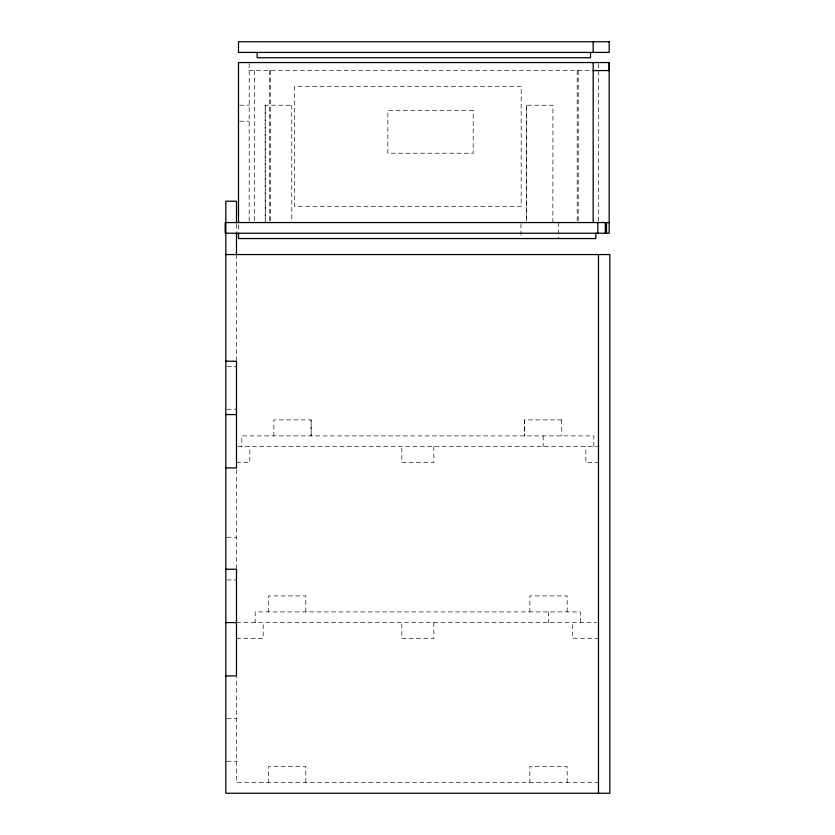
<?xml version="1.0" encoding="UTF-8"?>
<svg xmlns="http://www.w3.org/2000/svg" width="835" height="835" viewBox="0 0 835 835"><rect width="100%" height="100%" fill="white"/><g stroke="black" fill="none" stroke-linecap="round" stroke-linejoin="round"><path stroke-width="0.63" stroke-dasharray="4.17 3.13" d="M249.164 70.557L593.174 70.557M239.687 105.22L249.164 105.22M265.227 105.22L265.227 222.559L265.186 105.22L291.812 105.22M239.687 121.221L249.164 121.221M227.005 366.565L236.493 366.565M227.005 409.233L236.493 409.233M561.819 419.901L524.516 419.901L524.516 435.901M237.704 446.568L599.165 446.568M236.493 462.569L249.822 462.569L249.822 446.568M599.165 462.569L585.836 462.569L585.836 446.568M227.005 537.239L236.493 537.239M227.005 579.908L236.493 579.908M236.493 622.576L596.628 622.576M236.493 638.577L263.161 638.577L263.161 622.576M599.165 638.577L572.497 638.577L572.497 622.576M227.005 718.58L236.493 718.58M227.005 761.249L236.493 761.249M599.165 782.583L236.493 782.583L236.493 676.976M598.507 63.7L598.507 222.559M593.831 446.568L593.831 435.901L241.826 435.901L241.826 446.568M580.502 622.576L580.502 611.909L255.155 611.909L255.155 622.576M578.206 70.557L578.227 222.559M577.183 70.557L577.183 221.265M567.163 611.909L567.142 595.908L529.839 595.908L529.86 611.909M567.163 782.583L567.163 766.582L529.828 766.582L529.828 782.583M561.704 419.901L561.819 435.901M558.511 222.559L558.511 238.559M552.853 222.559L552.937 105.22L526.321 105.22L526.321 222.559M548.501 611.909L548.501 622.576M543.167 435.901L543.167 446.568M526.405 105.22L526.405 222.559M524.63 419.901L524.63 435.901M520.967 223.79L520.967 237.328M433.824 446.568L433.824 462.569L401.823 462.569L401.823 446.568M433.824 622.576L433.824 638.577L401.823 638.577L401.823 622.576M311.152 435.901L311.152 419.901L273.828 419.901L273.88 435.901M311.1 419.901L311.1 435.901M305.819 611.909L305.819 595.908L268.494 595.908L268.494 611.909M305.819 782.583L305.819 766.582L268.494 766.582L268.494 782.583M291.77 105.22L291.812 222.559M270.498 70.557L270.498 221.265M269.454 70.557L269.454 222.559M254.498 70.557L254.487 221.265M249.164 63.7L249.164 222.559M238.497 224.928L238.497 232.046M236.493 224.208L236.493 231.754M236.493 254.56L236.493 360.167M236.493 469.677L236.493 568.27M521.176 86.558L294.505 86.558L294.505 206.558L521.176 206.558L521.176 86.558M473.174 110.554L387.837 110.554L387.837 153.222L473.174 153.222L473.174 110.554"/><path stroke-width="1.25" d="M593.174 222.559L593.174 62.552M238.497 222.559L238.497 62.552L609.174 62.552L609.174 233.226L225.168 233.226L225.168 222.559L609.174 222.559M609.174 62.552L609.164 70.557L593.184 70.557M225.826 254.56L609.832 254.56L609.832 793.25L225.826 793.25L225.826 201.225L236.493 201.225L236.493 222.987M225.826 361.231L236.493 361.231L236.493 467.903L225.826 467.903M225.826 414.567L236.493 414.567M225.826 569.24L236.493 569.24L236.493 675.912L225.826 675.912M225.826 622.576L236.493 622.576M606.513 222.559L606.513 233.226M605.312 222.559L605.312 233.226M598.465 254.56L598.465 793.25M597.818 222.559L597.818 233.226M595.846 233.226L595.846 238.559L238.497 238.559L238.497 233.226M593.174 41.75L593.174 52.417M590.512 52.417L590.512 57.751L257.17 57.751L257.17 52.417M236.493 233.038L236.493 254.56M609.174 41.75L238.497 41.75L238.497 52.417L609.174 52.417L609.174 41.75"/></g></svg>
